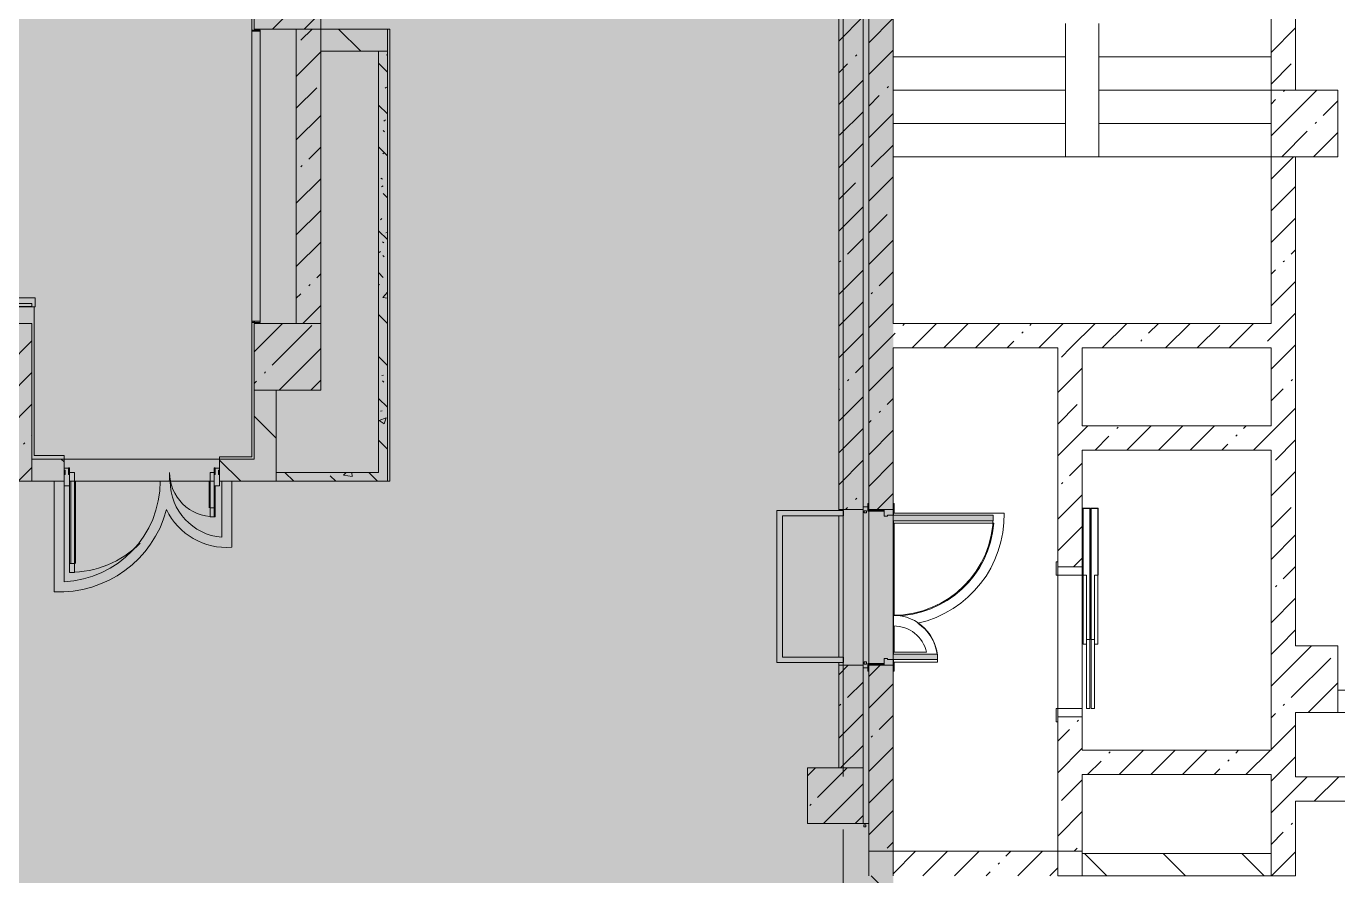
# Model space of a CAD drawing. Header units: millimetres. Extents: x -3456 to 185767, y -8553 to 29000.
# Drawn here: x 89717 to 101517, y 10230 to 17875 of the extents above; entities that cross this region are included whole.
import ezdxf

# ---------------------------------------------------------------- set-up
doc = ezdxf.new("R2010")
doc.units = ezdxf.units.MM
doc.linetypes.add('Осевая', pattern=[3175, 635, -476.25, 1587.5, -476.25])
doc.layers.add('A-DETL-GENF-2', color=7, linetype='Continuous', lineweight=9, true_color=0xc0c0c0, transparency=0.4)
for name, color, linetype, lineweight, true_color in [('A-DETL-GENF-3', 7, 'Continuous', 5, 0xe2e2e2), ('A-DETL-GENF-5', 7, 'Continuous', 5, 0xb7b7b7), ('A-DOOR-3', 7, 'Continuous', 5, 0xaaaaaa), ('A-DOOR-4', 7, 'Continuous', 5, 0xe2e2e2), ('A-DOOR-5', 7, 'Continuous', 5, 0xb7b7b7), ('A-DOOR-FRAM-4', 7, 'Continuous', 5, 0xe2e2e2), ('A-DOOR-FRAM-5', 7, 'Continuous', 5, 0xaaaaaa), ('A-DOOR-FRAM-6', 7, 'Continuous', 5, 0xb7b7b7), ('A-FLOR-1', 7, 'Continuous', 5, 0xb7b7b7), ('A-FLOR-2', 7, 'Continuous', 5, 0xaaaaaa), ('A-GLAZ-CWMG-2', 7, 'Continuous', 5, 0x737373), ('A-WALL-4', 7, 'Continuous', 9, 0x737373), ('A-WALL-5', 7, 'Continuous', 5, 0x737373), ('A-WALL-PATT-1', 7, 'Continuous', 5, 0x787878), ('I-WALL-4', 7, 'Continuous', 5, 0x737373), ('I-WALL-5', 7, 'Continuous', 5, 0x787878), ('S-COLS-1', 7, 'Continuous', 5, 0x737373)]:
    doc.layers.add(name, color=color, linetype=linetype, lineweight=lineweight, true_color=true_color)
for name, color, linetype, lineweight in [('A-WALL', 7, 'Continuous', 9), ('I-WALL-3', 7, 'Continuous', 5), ('S-COLS-2', 7, 'Continuous', 5), ('S-STRS-2', 7, 'Continuous', 5), ('Оси', 7, 'Continuous', 9), ('Оси-2', 7, 'Осевая', 9)]:
    doc.layers.add(name, color=color, linetype=linetype, lineweight=lineweight)
pattern_1 = [(135, (58756.86, 0), (-353.5534, -353.5534), [])]
pattern_2 = [(45, (58756.86, 0), (-285.123, 285.123), []), (45, (59042, 0), (-285.123, 285.123), [504.031, -100.806, 16.764, -84.042])]
pattern_3 = [(135, (58756.86, 0), (-377.171, -377.171), [533.4, -88.9, 17.78, -88.9]), (135, (58756.86, 376.94), (-377.171, -377.171), []), (50, (58756.86, 0), (637.6445, -55.7866), [66.675, -733.425]), (355, (58756.86, 0), (-123.349, 668.699), [53.34, -586.74]), (100.451, (58810, -4.65), (514.299, 612.908), [56.665, -623.315]), (46.184, (58756.86, 177.8), (948.776, -147.15), [100.012, -1100.137]), (96.636, (58835.9, 165.5), (830.91, 865.997), [84.998, -934.973]), (351.184, (58756.9, 177.8), (830.918, 865.988), [80.01, -880.11]), (21, (58845.76, 133.35), (530.6506, -357.928), [66.675, -733.425]), (326, (58845.76, 133.35), (216.308, 644.658), [53.34, -586.74]), (71.451, (58890, 103.5), (746.96, 286.724), [56.665, -623.315]), (37.5, (58756.86, 0), (10.8105, 295.9426), [16.764, -562.864, 16.764, -578.866, -588.962]), (37.5, (58756.86, 0), (10.8105, 295.9426), [-1175.258, 16.764, -572.198]), (7.5, (58756.86, 0), (233.8692, 350.6318), [16.764, -322.834, 16.764, -549.529, -224.472]), (7.5, (58756.86, 0), (233.8692, 350.6318), [-905.891, 16.764, -207.708]), (327.5, (58558.61, 0), (474.5678, -20.0513), [16.764, -205.486, 16.764, -676.656, -920.115]), (327.5, (58558.61, 0), (474.5678, -20.0513), [-915.67, 16.764, -903.351]), (317.5, (58469.7, 0), (518.452, 88.9934), [16.764, -272.161, 16.764, -443.738, -653.415]), (317.5, (58469.7, 0), (518.452, 88.9934), [-749.427, 16.764, -636.651])]

# ---------------------------------------------------------------- blocks, each defined once
blk = doc.blocks.new('BSC_Колонна _Прямоугольная - 600х600-V114-2_6_1_птичка')
at = {"layer": 'S-COLS-2'}
h = blk.add_hatch(dxfattribs=at)
h.set_pattern_fill('FP_148', color=256, style=0, pattern_type=2)
h.set_pattern_definition([(45, (-42460, -17000), (-285.123, 285.123), []), (45, (-42174.88, -17000), (-285.123, 285.123), [504.031, -100.806, 16.764, -84.042])])
h.paths.add_polyline_path([(300, -300), (300, 300), (-300, 300), (-300, -300)])
for p, q in [((300, 300), (-300, 300)), ((-300, 300), (-300, -300)), ((300, -300), (300, 300)), ((-300, -300), (300, -300))]:
    blk.add_line(p, q, dxfattribs=at)
blk = doc.blocks.new('BSC_Колонна _Прямоугольная - 600х600-V130-2_6_1_птичка')
at = {"layer": 'S-COLS-2'}
h = blk.add_hatch(dxfattribs=at)
h.set_pattern_fill('FP_159', color=256, style=0, pattern_type=2)
h.set_pattern_definition([(45, (-33310, -18150), (-285.123, 285.123), []), (45, (-33024.88, -18150), (-285.123, 285.123), [504.031, -100.806, 16.764, -84.042])])
h.paths.add_polyline_path([(300, -300), (300, 300), (-300, 300), (-300, -300)])
at = {"layer": 'S-COLS-1'}
for p, q in [((300, 300), (-300, 300)), ((-300, 300), (-300, -300)), ((300, -300), (300, 300)), ((-300, -300), (300, -300))]:
    blk.add_line(p, q, dxfattribs=at)
blk = doc.blocks.new('BSC_Колонна _Прямоугольная - 600х600-V140-2_6_1_птичка')
at = {"layer": 'S-COLS-2'}
h = blk.add_hatch(dxfattribs=at)
h.set_pattern_fill('FP_163', color=256, style=0, pattern_type=2)
h.set_pattern_definition([(45, (-33310, -14900), (-285.123, 285.123), []), (45, (-33024.88, -14900), (-285.123, 285.123), [504.031, -100.806, 16.764, -84.042])])
h.paths.add_polyline_path([(-300, -300), (300, -300), (300, 300), (-300, 300), (-300, -207)])
at = {"layer": 'S-COLS-1'}
for p, q in [((300, 300), (-300, 300)), ((-300, 300), (-300, -300)), ((300, -300), (300, 300)), ((-300, -300), (300, -300))]:
    blk.add_line(p, q, dxfattribs=at)
blk = doc.blocks.new('110_Дверь_СКБ_2Ст - Д-2 1450x2100h_Лестничная клетка EIS60-31576737-2_6_1_птичка')
at = {"layer": 'A-DOOR-4'}
for points in [[(-587.5, 110), (-587.5, 1010), (-637.5, 1010), (-637.5, 110)], [(662.5, 510), (612.5, 510), (612.5, 110), (662.5, 110)], [(712.5, 30), (697.5, 30), (697.5, -110), (712.5, -110)]]:
    blk.add_hatch(color=256, dxfattribs=at).paths.add_polyline_path(points)
h = blk.add_hatch(color=256, dxfattribs=at)
h.paths.add_polyline_path([(712.5, 110), (662.5, 110), (662.5, 60), (652.5, 60), (652.5, 30), (712.5, 30), (712.5, 88.8)])
h.paths.add_polyline_path([(-627.5, 30), (-627.5, 60), (-637.5, 60), (-637.5, 110), (-687.5, 110), (-687.5, 30)])
at = {"layer": 'A-DOOR-FRAM-4'}
for points in [[(-672.5, 110), (-672.5, 118), (-742.5, 118), (-742.5, 110), (-698.6, 110)], [(-672.5, 30), (-687.5, 30), (-687.5, -110), (-672.5, -110)], [(767.5, 110), (767.5, 118), (697.5, 118), (697.5, 110)], [(-672.5, -110), (-742.5, -110), (-742.5, -118), (-672.5, -118)], [(767.5, -118), (767.5, -110), (697.5, -110), (697.5, -118)]]:
    blk.add_hatch(color=256, dxfattribs=at).paths.add_polyline_path(points)
at = {"layer": 'A-DOOR-3'}
for p, q in [((-637.5, 1010), (-637.5, 110)), ((-587.5, 1010), (-637.5, 1010)), ((-587.5, 110), (-587.5, 1010)), ((662.5, 510), (612.5, 510)), ((612.5, 510), (612.5, 110)), ((662.5, 110), (662.5, 510))]:
    blk.add_line(p, q, dxfattribs=at)
for centre, radius, start, end in [((-637.5, 110), 900, 0, 90), ((662.5, 110), 400, 90, 180)]:
    blk.add_arc(centre, radius, start, end, dxfattribs=at)
at = {"layer": 'A-DOOR-5'}
for p, q in [((-637.5, 110), (-587.5, 110)), ((612.5, 110), (662.5, 110))]:
    blk.add_line(p, q, dxfattribs=at)
at = {"layer": 'A-DOOR-FRAM-5'}
for p, q in [((-672.5, 118), (-742.5, 118)), ((-742.5, 118), (-742.5, 110)), ((-672.5, 110), (-672.5, 118)), ((767.5, 118), (697.5, 118)), ((697.5, 118), (697.5, 110)), ((767.5, 110), (767.5, 118))]:
    blk.add_line(p, q, dxfattribs=at)
at = {"layer": 'A-DOOR-FRAM-6'}
for p, q in [((-742.5, 110), (-672.5, 110)), ((-637.5, 110), (-687.5, 110)), ((-687.5, 110), (-687.5, 30)), ((-687.5, 30), (-627.5, 30)), ((-672.5, 30), (-687.5, 30)), ((-687.5, 30), (-687.5, -110)), ((-672.5, -110), (-672.5, 30)), ((-637.5, 60), (-637.5, 110)), ((-627.5, 60), (-637.5, 60)), ((-627.5, 30), (-627.5, 60)), ((662.5, 60), (652.5, 60)), ((652.5, 60), (652.5, 30)), ((652.5, 30), (712.5, 30)), ((662.5, 110), (662.5, 60)), ((712.5, 110), (662.5, 110)), ((697.5, 110), (767.5, 110)), ((712.5, 30), (697.5, 30)), ((697.5, 30), (697.5, -110)), ((712.5, 30), (712.5, 110)), ((712.5, -110), (712.5, 30)), ((-672.5, -110), (-742.5, -110)), ((-742.5, -110), (-742.5, -118)), ((-742.5, -118), (-672.5, -118)), ((-687.5, -110), (-672.5, -110)), ((-672.5, -118), (-672.5, -110)), ((697.5, -110), (712.5, -110)), ((767.5, -110), (697.5, -110)), ((697.5, -110), (697.5, -118)), ((697.5, -118), (767.5, -118)), ((767.5, -118), (767.5, -110))]:
    blk.add_line(p, q, dxfattribs=at)
blk = doc.blocks.new('BSC_Колонна _Прямоугольная - 500х500-V202-2_6_1_птичка')
at = {"layer": 'S-COLS-2'}
h = blk.add_hatch(dxfattribs=at)
h.set_pattern_fill('FP_217', color=256, style=0, pattern_type=2)
h.set_pattern_definition([(45, (-38240, -10950), (-285.123, 285.123), []), (45, (-37954.88, -10950), (-285.123, 285.123), [504.031, -100.806, 16.764, -84.042])])
h.paths.add_polyline_path([(-250, -250), (250, -250), (250, 250), (-250, 250)])
at = {"layer": 'S-COLS-1'}
for p, q in [((250, 250), (-250, 250)), ((-250, 250), (-250, -250)), ((250, -250), (250, 250)), ((-250, -250), (250, -250))]:
    blk.add_line(p, q, dxfattribs=at)
blk = doc.blocks.new('DOR_Дверь лифта - 1350х2050h-19118285-2_6_1_птичка')
at = {"layer": 'A-DOOR-3'}
for p, q in [((-600, 125), (-720, 125)), ((-720, 125), (-720, 110)), ((-600, 110), (-600, 125)), ((720, 125), (600, 125)), ((600, 125), (600, 110)), ((720, 110), (720, 125)), ((-720, 110), (-600, 110)), ((-675, 110), (-675, -110)), ((-600, 110), (-675, 110)), ((600, 110), (-600, 110)), ((-600, 110), (-600, -110)), ((600, -110), (600, 110)), ((675, 110), (600, 110)), ((600, 110), (720, 110)), ((675, -110), (675, 110)), ((-675, -110), (-600, -110)), ((-600, -110), (600, -110)), ((600, -110), (675, -110)), ((-600, -150), (-600, -180)), ((20, -150), (-600, -150)), ((-600, -180), (20, -180)), ((-600, -190), (-600, -220)), ((20, -190), (-600, -190)), ((-600, -220), (20, -220)), ((-20, -120), (-20, -150)), ((600, -120), (-20, -120)), ((-20, -150), (600, -150)), ((-20, -220), (-20, -250)), ((600, -220), (-20, -220)), ((20, -180), (20, -150)), ((20, -220), (20, -190)), ((600, -150), (600, -120)), ((600, -250), (600, -220)), ((-20, -250), (600, -250))]:
    blk.add_line(p, q, dxfattribs=at)
at = {"layer": 'A-DOOR-FRAM-5'}
for p, q in [((600, -117), (600, -120)), ((1203, -117), (600, -117)), ((1203, -183), (1203, -117)), ((1200, -180), (20, -180)), ((20, -180), (20, -183)), ((20, -183), (1203, -183)), ((1203, -187), (20, -187)), ((20, -187), (20, -190)), ((20, -190), (1200, -190)), ((600, -120), (1200, -120)), ((1200, -120), (1200, -180)), ((1200, -190), (1200, -250)), ((1203, -253), (1203, -187)), ((600, -250), (600, -253)), ((1200, -250), (600, -250)), ((600, -253), (1203, -253))]:
    blk.add_line(p, q, dxfattribs=at)
blk = doc.blocks.new('Прямоугольный импост - Импост структурный с накладкой - 160мм Темный-32479175-2_6_1_птичка')
at = {"layer": 'A-GLAZ-CWMG-2'}
for p, q in [((-50, 40), (-50, 140)), ((-50, 140), (0, 140)), ((0, 140), (0, 40)), ((-40, 40), (-50, 40)), ((-50, -17), (-50, 0)), ((-50, 0), (-40, 0)), ((-40, 0), (-40, 40)), ((-10, 40), (-10, 0)), ((0, 40), (-10, 40)), ((-10, 0), (0, 0)), ((0, 0), (0, -17)), ((0, -17), (-50, -17))]:
    blk.add_line(p, q, dxfattribs=at)
blk = doc.blocks.new('Дверь_Витражная_остекление_ - Д-39_л_ Актовый-32481803-2_6_1_птичка')
at = {"layer": 'A-DETL-GENF-3'}
for points in [[(605, 920), (605, 20), (650, 20), (650, 920)], [(-660, 420), (-660, 140), (-650, 140), (-650, 40), (-660, 40), (-660, 20), (-615, 20), (-615, 420)]]:
    blk.add_hatch(color=256, dxfattribs=at).paths.add_polyline_path(points)
at = {"layer": 'A-DETL-GENF-5'}
for p, q in [((596, 840), (596, 100)), ((650, 920), (605, 920)), ((605, 920), (605, 20)), ((650, 920), (605, 920)), ((605, 920), (605, 20)), ((650, 840), (605, 840)), ((640, 840), (640, 100)), ((650, 920), (650, 140)), ((650, 140), (650, 920)), ((-660, 420), (-615, 420)), ((-660, 420), (-660, 140)), ((-615, 420), (-660, 420)), ((-660, 420), (-660, 140)), ((-615, 420), (-615, 20)), ((-615, 20), (-615, 420)), ((-660, 340), (-615, 340)), ((-650, 340), (-650, 140)), ((-606, 340), (-606, 100)), ((-650, 100), (-615, 100)), ((-615, 20), (-650, 20)), ((-650, 20), (-615, 20)), ((650, 100), (605, 100)), ((605, 20), (650, 20)), ((605, 20), (650, 20)), ((650, 40), (650, 20)), ((650, 20), (650, 40))]:
    blk.add_line(p, q, dxfattribs=at)
at = {"layer": 'A-DOOR-5'}
for p, q in [((650, 920), (650, 140)), ((-650, 420), (-650, 140)), ((-650, 20), (-660, 20)), ((-660, 20), (-660, -20)), ((-650, 40), (-650, 20)), ((-650, -20), (-650, 20)), ((650, 40), (650, 20)), ((660, 20), (650, 20)), ((650, 20), (650, -20)), ((660, -20), (660, 20)), ((-660, -20), (-650, -20)), ((650, -20), (660, -20))]:
    blk.add_line(p, q, dxfattribs=at)
for centre, radius, start, end in [((650, 20), 900, 90, 134.8292), ((-650, 20), 400, 360, 90), ((650, 20), 900, 174.8223, 180)]:
    blk.add_arc(centre, radius, start, end, dxfattribs=at)
blk = doc.blocks.new('Прямоугольный импост - Импост структурный с накладкой - 160мм Темный-32479277-2_6_1_птичка')
at = {"layer": 'A-GLAZ-CWMG-2'}
for p, q in [((0, 140), (-50, 140)), ((-50, 140), (-50, 40)), ((0, 40), (0, 140)), ((-50, 40), (-40, 40)), ((-40, 0), (-50, 0)), ((-50, 0), (-50, -17)), ((-40, 40), (-40, 0)), ((-10, 0), (-10, 40)), ((-10, 40), (0, 40)), ((0, 0), (-10, 0)), ((0, -17), (0, 0)), ((-50, -17), (0, -17))]:
    blk.add_line(p, q, dxfattribs=at)
blk = doc.blocks.new('Стены наклон_ амфитеатр - Стены наклон_ амфитеатр-32992696-2_6_1_птичка')
at = {"layer": 'A-WALL-PATT-1'}
h = blk.add_hatch(dxfattribs=at)
h.set_pattern_fill('FP_97', color=256, style=0, pattern_type=2)
h.set_pattern_definition([(0, (26444.5, 15393.4), (0, 246.1), []), (90, (26444.5, 15393.4), (-1300, 8e-14), [])])
h.paths.add_polyline_path([(31010, 15354), (31010, 15381), (21879, 15381), (21879, 15354), (30993, 15354)])
at = {"layer": 'A-WALL-5'}
for p, q in [((31041, 15431), (21879, 15431)), ((21879, 15431), (21879, 15381)), ((21879, 15381), (31010, 15381)), ((21879, 15354), (21879, 15381)), ((21879, 15350), (21879, 15354)), ((31010, 15354), (21879, 15354)), ((31010, 15350), (21879, 15350)), ((31010, 15381), (31010, 15350)), ((31010, 15350), (31041, 15350)), ((31041, 15350), (31041, 15431))]:
    blk.add_line(p, q, dxfattribs=at)

msp = doc.modelspace()

# ---------------------------------------------------------------- hatches: boundary and pattern name
at = {"layer": 'A-DETL-GENF-2'}
msp.add_hatch(color=256, dxfattribs=at).paths.add_polyline_path([(91930.6, -280), (97516.9, -280), (97516.9, 23777.7), (92616.9, 23777.7), (92616.9, 27350), (62608.9, 27350), (62608.9, 15358), (58488.9, 15358), (58488.9, -280), (91003.1, -280)])
at = {"layer": 'I-WALL-3'}
h = msp.add_hatch(dxfattribs=at)
h.set_pattern_fill('FP_128', color=256, style=0, pattern_type=2)
h.set_pattern_definition(pattern_2)
h.paths.add_polyline_path([(97026.9, 11200), (97246.9, 11200), (97246.9, 12125), (97026.9, 12125), (97026.9, 11222.2)])
h.paths.add_polyline_path([(97026.9, 13525), (97246.9, 13525), (97246.9, 21575), (97026.9, 21575), (97026.9, 13536.1)])
h.paths.add_polyline_path([(97026.9, 22975), (97246.9, 22975), (97246.9, 23400), (97026.9, 23400), (97026.9, 23004)])
h = msp.add_hatch(dxfattribs=at)
h.set_pattern_fill('FP_128', color=256, style=0, pattern_type=2)
h.set_pattern_definition(pattern_2)
h.paths.add_polyline_path([(97516.9, 10450), (97516.9, 12125), (97296.9, 12125), (97296.9, 10450), (97495.7, 10450)])
h.paths.add_polyline_path([(97296.9, 13525), (97516.9, 13525), (97516.9, 21575), (97296.9, 21575), (97296.9, 13536.1)])
h.paths.add_polyline_path([(97516.9, 22975), (97516.9, 23420.3), (97296.9, 23420.3), (97296.9, 22975), (97495.7, 22975)])
h = msp.add_hatch(dxfattribs=at)
h.set_pattern_fill('FP_128', color=256, style=0, pattern_type=2)
h.set_pattern_definition(pattern_2)
h.paths.add_polyline_path([(101136.9, 17300), (101136.9, 22700), (100916.9, 22700), (100916.9, 17300)])
h = msp.add_hatch(dxfattribs=at)
h.set_pattern_fill('FP_128', color=256, style=0, pattern_type=2)
h.set_pattern_definition(pattern_2)
h.paths.add_polyline_path([(92348.7, 15200), (92366.9, 15200), (92366.9, 17850), (92146.9, 17850), (92146.9, 15200)])
h = msp.add_hatch(dxfattribs=at)
h.set_pattern_fill('FP_131', color=256, style=0, pattern_type=2)
h.set_pattern_definition(pattern_1)
h.paths.add_polyline_path([(92886.9, 17650), (92966.9, 17650), (92966.9, 17850), (92366.9, 17850), (92366.9, 17650), (92858.1, 17650)])
h = msp.add_hatch(dxfattribs=at)
h.set_pattern_fill('FP_128', color=256, style=0, pattern_type=2)
h.set_pattern_definition(pattern_2)
h.paths.add_polyline_path([(101136.9, 15200), (101136.9, 16700), (100916.9, 16700), (100916.9, 15200)])
h = msp.add_hatch(dxfattribs=at)
h.set_pattern_fill('FP_128', color=256, style=0, pattern_type=2)
h.set_pattern_definition(pattern_2)
h.paths.add_polyline_path([(89546.9, 13780), (89766.9, 13780), (89766.9, 15200), (89546.9, 15200), (89546.9, 14000)])
h = msp.add_hatch(dxfattribs=at)
h.set_pattern_fill('FP_128', color=256, style=0, pattern_type=2)
h.set_pattern_definition(pattern_2)
h.paths.add_polyline_path([(100916.9, 14980), (101136.9, 14980), (101136.9, 15200), (97516.9, 15200), (97516.9, 14980), (100278.2, 14980)])
h = msp.add_hatch(dxfattribs=at)
h.set_pattern_fill('FP_128', color=256, style=0, pattern_type=2)
h.set_pattern_definition(pattern_2)
h.paths.add_polyline_path([(99216.9, 14280), (99216.9, 14980), (98996.9, 14980), (98996.9, 14280)])
h = msp.add_hatch(dxfattribs=at)
h.set_pattern_fill('FP_128', color=256, style=0, pattern_type=2)
h.set_pattern_definition(pattern_2)
h.paths.add_polyline_path([(101136.9, 10230), (101136.9, 11700), (100916.9, 11700), (100916.9, 10230)])
h.paths.add_polyline_path([(101136.9, 12300), (101136.9, 14980), (100916.9, 14980), (100916.9, 12300)])
h = msp.add_hatch(dxfattribs=at)
h.set_pattern_fill('FP_131', color=256, style=0, pattern_type=2)
h.set_pattern_definition(pattern_1)
h.paths.add_polyline_path([(91930.6, 13780), (91966.9, 13780), (91966.9, 14600), (91766.9, 14600), (91766.9, 13780)])
h = msp.add_hatch(dxfattribs=at)
h.set_pattern_fill('FP_128', color=256, style=0, pattern_type=2)
h.set_pattern_definition(pattern_2)
h.paths.add_polyline_path([(98996.9, 10450), (99216.9, 10450), (99216.9, 11660), (98996.9, 11660), (98996.9, 11222.2)])
h.paths.add_polyline_path([(99216.9, 13010), (99216.9, 14280), (98996.9, 14280), (98996.9, 13010)])
h = msp.add_hatch(dxfattribs=at)
h.set_pattern_fill('FP_128', color=256, style=0, pattern_type=2)
h.set_pattern_definition(pattern_2)
h.paths.add_polyline_path([(100916.9, 14060), (100916.9, 14280), (99216.9, 14280), (99216.9, 14060), (100278.2, 14060)])
h = msp.add_hatch(dxfattribs=at)
h.set_pattern_fill('FP_131', color=256, style=0, pattern_type=2)
h.set_pattern_definition(pattern_1)
h.paths.add_polyline_path([(91766.9, 13780), (91766.9, 13980), (91456.9, 13980), (91456.9, 13780)])
h.paths.add_polyline_path([(90056.9, 13780), (90056.9, 13980), (89766.9, 13980), (89766.9, 13780)])
h = msp.add_hatch(dxfattribs=at)
h.set_pattern_fill('FP_131', color=256, style=0, pattern_type=2)
h.set_pattern_definition(pattern_1)
h.paths.add_polyline_path([(109553.2, 11700), (110466.9, 11700), (110466.9, 11900), (107516.9, 11900), (107516.9, 11700), (108625.7, 11700)])
h.paths.add_polyline_path([(105442.6, 11700), (106916.9, 11700), (106916.9, 11900), (105442.6, 11900), (105442.6, 11800.7)])
h.paths.add_polyline_path([(101516.9, 11700), (103992.6, 11700), (103988.2, 11900), (101516.9, 11900)])
h = msp.add_hatch(dxfattribs=at)
h.set_pattern_fill('FP_128', color=256, style=0, pattern_type=2)
h.set_pattern_definition(pattern_2)
h.paths.add_polyline_path([(100916.9, 11140), (100916.9, 11360), (99216.9, 11360), (99216.9, 11140), (100278.2, 11140)])
h = msp.add_hatch(dxfattribs=at)
h.set_pattern_fill('FP_128', color=256, style=0, pattern_type=2)
h.set_pattern_definition(pattern_2)
h.paths.add_polyline_path([(101136.9, 10900), (103517.6, 10900), (103517.6, 11120), (101136.9, 11120)])
h = msp.add_hatch(dxfattribs=at)
h.set_pattern_fill('FP_128', color=256, style=0, pattern_type=2)
h.set_pattern_definition(pattern_2)
h.paths.add_polyline_path([(98996.9, 10230), (98996.9, 10450), (97516.9, 10450), (97516.9, 10230), (98423.2, 10230)])
h = msp.add_hatch(dxfattribs=at)
h.set_pattern_fill('FP_131', color=256, style=0, pattern_type=2)
h.set_pattern_definition(pattern_1)
h.paths.add_polyline_path([(100916.9, 10230), (100916.9, 10430), (99216.9, 10430), (99216.9, 10230), (100278.2, 10230)])
h = msp.add_hatch(dxfattribs=at)
h.set_pattern_fill('FP_131', color=256, style=0, pattern_type=2)
h.set_pattern_definition(pattern_1)
h.paths.add_polyline_path([(97296.9, 7900), (97496.9, 7900), (97495.7, 8000), (97296.9, 8000)])
h.paths.add_polyline_path([(97296.9, 10130), (97496.9, 10130), (97495.7, 10230), (97296.9, 10230)])
at = {"layer": 'I-WALL-5'}
h = msp.add_hatch(dxfattribs=at)
h.set_pattern_fill('FP_139', color=256, style=0, pattern_type=2)
h.set_pattern_definition(pattern_3)
h.paths.add_polyline_path([(92966.9, 13780), (92966.9, 17650), (92886.9, 17650), (92886.9, 13780)])
h = msp.add_hatch(dxfattribs=at)
h.set_pattern_fill('FP_139', color=256, style=0, pattern_type=2)
h.set_pattern_definition(pattern_3)
h.paths.add_polyline_path([(91966.9, 13780), (92886.9, 13780), (92886.9, 13860), (91966.9, 13860)])
at = {"layer": 'S-COLS-2'}
h = msp.add_hatch(dxfattribs=at)
h.set_pattern_fill('FP_128', color=256, style=0, pattern_type=2)
h.set_pattern_definition(pattern_2)
h.paths.add_polyline_path([(100916.9, 11700), (101516.9, 11700), (101516.9, 12300), (100916.9, 12300)])

# ---------------------------------------------------------------- linework, layer by layer
at = {"layer": 'A-FLOR-1'}
for p, q in [((91746.9, 17840), (91746.9, 18470)), ((92966.9, 17850), (92987.9, 17850)), ((92987.9, 17850), (92987.9, 13780)), ((89786.9, 15350), (89786.9, 14011)), ((91746.9, 14000), (91746.9, 15210)), ((89786.9, 14011), (90056.9, 14011)), ((90056.9, 14011), (90056.9, 13980)), ((91456.9, 13980), (91456.9, 14000)), ((91456.9, 14000), (91746.9, 14000)), ((89967.1, 13780), (89967.1, 12786.3)), ((90057.1, 12875.9), (90057.1, 13740)), ((90106.9, 13780), (91406.9, 13780)), ((91477.1, 13780), (91477.1, 13276.6)), ((91567.1, 13187.1), (91567.1, 13780)), ((92987.9, 13780), (92966.9, 13780)), ((97070, 13518), (96470, 13518)), ((96470, 13518), (96470, 12148.2)), ((96520, 12198.2), (96520, 13468)), ((96520, 13468), (97070, 13468)), ((97070, 13468), (97070, 13518)), ((97288.9, 13550), (97246.9, 13550)), ((97070, 12198.2), (96520, 12198.2)), ((97070, 12148.2), (97070, 12198.2)), ((96470, 12148.2), (97070, 12148.2)), ((97246.9, 12100), (97288.9, 12100)), ((97296.9, 10700), (97246.9, 10700)), ((97296.9, 10230), (97296.9, 10450))]:
    msp.add_line(p, q, dxfattribs=at)
for centre, radius, start, end in [((90017.1, 13780), 905, 272.53324, 0), ((91517.1, 13780), 505, 180, 265.45696), ((90017.1, 13780), 995, 267.1196, 345.20242), ((91517.1, 13780), 595, 205.28402, 274.82046)]:
    msp.add_arc(centre, radius, start, end, dxfattribs=at)
at = {"layer": 'A-FLOR-2'}
for p, q in [((98515.1, 13493.1), (97520.3, 13493.1)), ((97520.3, 13493.1), (97520.3, 13475)), ((97526.9, 13492.5), (97526.9, 13550)), ((97520.3, 13425), (97520.3, 13403.1)), ((97520.3, 13403.1), (98422.5, 13403.1)), ((97526.9, 12568.5), (97526.9, 13403.1)), ((97520.3, 12568.1), (97520.3, 12478.1)), ((97526.9, 12242), (97526.9, 12477.5)), ((97817.4, 12242), (97520.3, 12242)), ((97520.3, 12242), (97520.3, 12225)), ((97520.3, 12175), (97520.3, 12152)), ((97520.3, 12152), (97914.7, 12152)), ((97526.9, 12100), (97526.9, 12152))]:
    msp.add_line(p, q, dxfattribs=at)
for centre, radius, start, end in [((97520.3, 13473.1), 995, 282.67054, 1.1511), ((97520.3, 13473.1), 905, 270, 355.56313), ((97520.3, 12173.1), 305, 13.0427, 90), ((97520.3, 12173.1), 395, 7.55422, 56.45952), ((97520.3, 12173.1), 395, 356.92799, 0.27403)]:
    msp.add_arc(centre, radius, start, end, dxfattribs=at)
at = {"layer": 'A-WALL'}
msp.add_line((100916.9, 10230), (100916.9, 10430), dxfattribs=at)
at = {"layer": 'A-WALL-4'}
for p, q in [((91759.4, 17840), (91759.4, 17830)), ((91771.9, 17840), (91771.9, 17830)), ((92366.9, 17650), (92366.9, 17850)), ((92966.9, 17650), (92886.9, 17650)), ((91759.4, 15220), (91759.4, 15210)), ((91771.9, 15220), (91771.9, 15210)), ((89766.9, 13780), (89766.9, 13980))]:
    msp.add_line(p, q, dxfattribs=at)
at = {"layer": 'A-WALL-5'}
for p, q in [((97276.9, 13515), (97256.9, 13515)), ((97256.9, 13515), (97256.9, 13495)), ((97256.9, 13495), (97276.9, 13495)), ((97276.9, 13495), (97276.9, 13515)), ((97256.9, 12155), (97256.9, 12135)), ((97276.9, 12155), (97256.9, 12155)), ((97276.9, 12135), (97276.9, 12155)), ((97256.9, 12135), (97276.9, 12135)), ((97251.4, 10689), (97251.4, 10669)), ((97271.4, 10689), (97251.4, 10689)), ((97251.4, 10669), (97271.4, 10669)), ((97271.4, 10669), (97271.4, 10689))]:
    msp.add_line(p, q, dxfattribs=at)
at = {"layer": 'I-WALL-3'}
for p, q in [((100916.9, 22700), (100916.9, 17300)), ((101136.9, 17300), (101136.9, 22700)), ((100916.9, 16700), (100916.9, 15200)), ((101136.9, 12300), (101136.9, 16700)), ((100916.9, 15200), (97516.9, 15200)), ((97516.9, 14980), (98996.9, 14980)), ((98996.9, 14980), (98996.9, 13010)), ((99216.9, 14980), (100916.9, 14980)), ((99216.9, 14280), (99216.9, 14980)), ((100916.9, 14980), (100916.9, 14280)), ((100916.9, 14280), (99216.9, 14280)), ((99216.9, 13010), (99216.9, 14060)), ((99216.9, 14060), (100916.9, 14060)), ((100916.9, 14060), (100916.9, 12300)), ((98996.9, 13010), (99216.9, 13010)), ((103962.6, 11900), (101516.9, 11900)), ((101516.9, 11900), (101516.9, 11700)), ((100916.9, 11700), (100916.9, 11360)), ((101136.9, 11120), (101136.9, 11700)), ((101516.9, 11700), (103317.6, 11700)), ((98996.9, 11660), (98996.9, 10230)), ((99216.9, 11660), (98996.9, 11660)), ((99216.9, 11360), (99216.9, 11660)), ((100916.9, 11360), (99216.9, 11360)), ((99216.9, 10230), (99216.9, 11140)), ((99216.9, 11140), (100916.9, 11140)), ((100916.9, 11140), (100916.9, 10430)), ((103317.6, 11120), (101136.9, 11120)), ((101136.9, 10900), (103517.6, 10900)), ((101136.9, 10230), (101136.9, 10900)), ((99216.9, 10450), (97516.9, 10450)), ((100916.9, 10430), (99216.9, 10430)), ((98996.9, 10230), (101136.9, 10230))]:
    msp.add_line(p, q, dxfattribs=at)
at = {"layer": 'I-WALL-4'}
for p, q in [((97026.9, 21584.5), (97026.9, 13518)), ((97246.9, 11200), (97246.9, 21584.5)), ((97296.9, 21520), (97296.9, 13580)), ((97516.9, 15200), (97516.9, 21520)), ((91821.9, 17840), (91746.9, 17840)), ((91746.9, 15210), (91746.9, 17840)), ((91746.9, 17830), (91821.9, 17830)), ((91821.9, 17840), (91821.9, 15210)), ((92146.9, 17850), (92146.9, 15200)), ((92966.9, 17850), (92366.9, 17850)), ((92966.9, 13780), (92966.9, 17850)), ((92366.9, 15200), (92366.9, 17650)), ((92366.9, 17650), (92886.9, 17650)), ((92886.9, 17650), (92886.9, 13860)), ((89766.9, 15200), (89366.9, 15200)), ((89766.9, 13980), (89766.9, 15200)), ((91746.9, 15220), (91821.9, 15220)), ((91746.9, 15210), (91821.9, 15210)), ((97516.9, 13580), (97516.9, 14980)), ((91766.9, 14600), (91766.9, 13980)), ((91966.9, 14600), (91966.9, 13780)), ((89766.9, 13980), (91766.9, 13980)), ((90056.9, 13780), (90056.9, 13980)), ((91456.9, 13980), (91456.9, 13780)), ((92886.9, 13860), (91966.9, 13860)), ((78966.9, 13780), (90056.9, 13780)), ((91456.9, 13780), (92966.9, 13780)), ((97026.9, 13525), (97246.9, 13525)), ((97026.9, 12198.2), (97026.9, 13468)), ((97296.9, 12140), (97296.9, 13510)), ((97516.9, 13425), (97516.9, 12225)), ((97026.9, 12148.2), (97026.9, 11200)), ((97246.9, 12125), (97026.9, 12125)), ((97296.9, 12070), (97296.9, 10450)), ((97516.9, 12070), (97516.9, 10230)), ((97296.9, 10450), (97516.9, 10450))]:
    msp.add_line(p, q, dxfattribs=at)
at = {"layer": 'S-COLS-2'}
for p, q in [((100916.9, 12300), (100916.9, 11700)), ((101516.9, 12300), (101136.9, 12300)), ((101516.9, 11700), (101516.9, 12300)), ((101136.9, 11700), (101516.9, 11700))]:
    msp.add_line(p, q, dxfattribs=at)
at = {"layer": 'S-STRS-2'}
for p, q in [((99066.9, 17900), (99066.9, 17600)), ((99366.9, 17600), (99366.9, 17900)), ((99066.9, 17600), (97516.9, 17600)), ((99066.9, 17600), (97516.9, 17600)), ((99066.9, 17600), (99066.9, 17300)), ((99366.9, 17300), (99366.9, 17600)), ((99366.9, 17600), (100916.9, 17600)), ((99366.9, 17600), (100916.9, 17600)), ((99066.9, 17300), (97516.9, 17300)), ((99066.9, 17300), (97516.9, 17300)), ((99066.9, 17300), (99066.9, 17000)), ((99366.9, 17000), (99366.9, 17300)), ((99366.9, 17300), (100916.9, 17300)), ((99366.9, 17300), (100916.9, 17300)), ((99066.9, 17000), (97516.9, 17000)), ((99066.9, 17000), (97516.9, 17000)), ((99066.9, 17000), (99066.9, 16700)), ((99366.9, 16700), (99366.9, 17000)), ((99366.9, 17000), (100916.9, 17000)), ((99366.9, 17000), (100916.9, 17000)), ((99066.9, 16700), (97516.9, 16700)), ((99066.9, 16700), (97516.9, 16700)), ((99366.9, 16700), (99066.9, 16700)), ((99366.9, 16700), (100916.9, 16700)), ((99366.9, 16700), (100916.9, 16700))]:
    msp.add_line(p, q, dxfattribs=at)
at = {"layer": 'Оси'}
msp.add_line((97066.9, 11277.7), (97066.9, 23777.7), dxfattribs=at)
at = {"layer": 'Оси-2'}
msp.add_line((97066.9, 7947.2), (97066.9, 11277.7), dxfattribs=at)

# ---------------------------------------------------------------- block references
at = {"layer": 'A-DOOR-3', "rotation": 90}
msp.add_blockref('DOR_Дверь лифта - 1350х2050h-19118285-2_6_1_птичка', (99106.9, 12335), dxfattribs=at)
at = {"layer": 'A-DOOR-5'}
for name, p, rotation in [('Дверь_Витражная_остекление_ - Д-39_л_ Актовый-32481803-2_6_1_птичка', (90756.9, 13880), 180), ('110_Дверь_СКБ_2Ст - Д-2 1450x2100h_Лестничная клетка EIS60-31576737-2_6_1_птичка', (97406.9, 12837.5), 269.9999999999999)]:
    msp.add_blockref(name, p, dxfattribs=dict(at, rotation=rotation))
at = {"layer": 'A-GLAZ-CWMG-2', "rotation": 180}
msp.add_blockref('Прямоугольный импост - Импост структурный с накладкой - 160мм Темный-32479277-2_6_1_птичка', (90056.9, 13880), dxfattribs=at)
at = {"layer": 'A-GLAZ-CWMG-2', "extrusion": (0, 0, -1), "rotation": 180}
msp.add_blockref('Прямоугольный импост - Импост структурный с накладкой - 160мм Темный-32479175-2_6_1_птичка', (-91456.9, 13880), dxfattribs=at)
at = {"layer": 'A-WALL-5'}
msp.add_blockref('Стены наклон_ амфитеатр - Стены наклон_ амфитеатр-32992696-2_6_1_птичка', (58756.9, 0), dxfattribs=at)
at = {"layer": 'S-COLS-1'}
for name, p in [('BSC_Колонна _Прямоугольная - 600х600-V130-2_6_1_птичка', (92066.9, 18150)), ('BSC_Колонна _Прямоугольная - 600х600-V140-2_6_1_птичка', (92066.9, 14900)), ('BSC_Колонна _Прямоугольная - 500х500-V202-2_6_1_птичка', (96996.9, 10950))]:
    msp.add_blockref(name, p, dxfattribs=at)
at = {"layer": 'S-COLS-2'}
msp.add_blockref('BSC_Колонна _Прямоугольная - 600х600-V114-2_6_1_птичка', (101216.9, 17000), dxfattribs=at)

doc.saveas('drawing.dxf')
